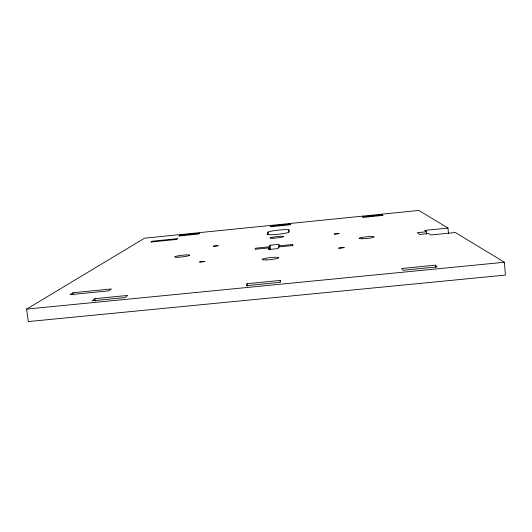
<?xml version="1.0" encoding="UTF-8"?>
<svg xmlns="http://www.w3.org/2000/svg" width="532" height="532" viewBox="0 0 532 532"><rect width="100%" height="100%" fill="white"/><g stroke="black" fill="none" stroke-linecap="round" stroke-linejoin="round"><path stroke-width="0.8" d="M288.856 232.105L288.923 229.791A10.647 0.998 -6 0 0 277.571 230.21A10.647 0.998 -6 0 0 268.068 232.152L267.197 234.286A10.893 1.044 -6 0 0 277.704 234.286A10.893 1.044 -6 0 0 288.856 232.105L288.923 229.791M278.775 245.87L292.706 244.474L292.573 245.531L278.502 246.941L278.09 248.577L268.534 249.535L269.092 247.879L255.041 249.289L255.553 248.198L269.465 246.801L269.997 245.232L279.167 244.314L278.934 247.407M280.317 280.437L279.972 282.352L246.309 285.664L247.107 283.702L280.317 280.437L280.49 282.08M94.955 298.665L92.076 300.813L125.233 297.554L127.667 295.453L94.955 298.665L95.268 301.105M72.984 292.746L70.011 294.675L108.861 290.844L111.341 288.956L72.984 292.746L73.197 294.382M426.624 234.113L426.425 231.772L417.314 232.684L419.502 234.459L428.792 233.535L430.734 234.978L455.345 232.524L504.422 262.249L505.4 275.091L28.316 321.561L26.6 309.099L144.591 238.183L418.884 210.439L448.004 228.075L448.449 233.475M448.004 228.075L424.609 230.423L426.425 231.772M435.362 265.182L401.647 268.5L402.983 270.263L437.178 266.904L435.362 265.182L435.562 267.516M26.6 309.099L504.422 262.249M247.107 283.702L247.373 286.163M269.997 245.232L270.436 249.362M268.068 232.152L268.321 234.519M269.465 246.801L269.784 249.88M269.092 247.879L269.259 249.435M292.706 244.474L292.859 246.017M290.492 224.072L290.372 224.743L270.462 226.758L270.741 226.073L290.492 224.072M344.131 247.593L338.738 248.131L344.131 247.593M199.473 233.275L198.616 234.02L178.885 236.015L179.902 235.257L199.473 233.275M338.997 233.608L334.315 234.053L338.997 233.608M177.568 238.642L176.491 239.453L150.922 242.04L152.205 241.202L177.568 238.642M204.88 261.498L199.567 262.03L204.88 261.498M218.06 245.737L213.432 246.203L218.06 245.737M382.335 214.802L362.405 216.817L362.871 217.428L382.967 215.4L382.335 214.802M266.113 259.909A8.352 1.017 -6 0 0 278.775 257.747A8.352 1.017 -6 0 0 266.532 258.093A8.352 1.017 -6 0 0 266.113 259.909M273.282 238.21A6.83 0.678 -6 0 0 283.603 236.574A6.83 0.678 -6 0 0 273.554 236.993A6.83 0.678 -6 0 0 273.282 238.21M178.2 257.209A7.515 0.811 -6.6 0 0 189.718 255.24A7.515 0.811 -6.6 0 0 178.858 255.712A7.515 0.811 -6.6 0 0 178.2 257.209M362.106 238.742A7.588 0.831 -5.4 0 0 374.109 237.053A7.588 0.831 -5.4 0 0 363.582 237.172A7.588 0.831 -5.4 0 0 362.106 238.742"/></g></svg>
